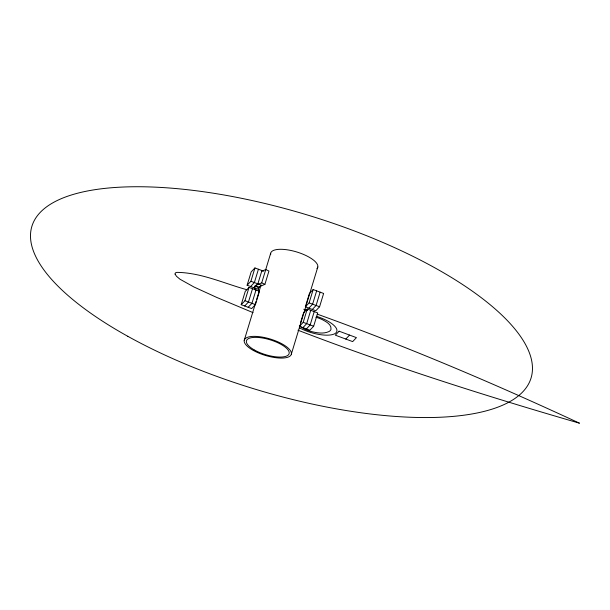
<?xml version="1.0" encoding="UTF-8"?>
<svg xmlns="http://www.w3.org/2000/svg" width="610" height="610" viewBox="0 0 610 610"><rect width="100%" height="100%" fill="white"/><g stroke="black" fill="none" stroke-linecap="round" stroke-linejoin="round"><path stroke-width="0.91" d="M241.202 304.695L245.25 291.382L249.025 287.401L259.486 291.29L255.437 304.603L251.663 308.584L241.202 304.695L244.976 300.715L249.025 287.401M247.119 285.236L250.893 281.256L261.354 285.144L257.58 289.117L247.119 285.236L251.167 271.915L254.934 267.942L263.657 271.175M250.893 281.256L254.934 267.942M252.51 288.698L248.468 302.011L244.694 305.991M258.426 269.239L254.378 282.552L250.603 286.525M256.002 289.994L251.953 303.307L248.178 307.287M261.911 270.527L257.87 283.848L254.095 287.821M244.221 340.349L256.07 301.355M256.619 299.54L260.752 285.938M265.716 269.612L270.672 253.287M258.693 291.565L258.274 287.142L255.094 285.648L261.713 282.865L265.762 269.544L268.941 271.046L264.892 284.359L258.274 287.142L254.652 286.242L254.988 289.773M300.509 322.774L303.2 313.898M305.343 306.861L309.384 293.547L313.159 289.567L323.62 293.456L319.579 306.777L315.805 310.749L305.343 306.861L309.117 302.888L313.159 289.567M291.351 354.082L317.802 267.02M300.059 325.664L303.2 322.347L307.249 309.034L317.711 312.922L313.662 326.236L309.888 330.208L299.426 326.327M310.734 310.33L306.685 323.643L302.918 327.623M316.643 290.863L312.602 304.184L308.828 308.157M314.219 311.626L310.177 324.939L306.403 328.92M320.136 292.159L316.087 305.48L312.312 309.453M303.475 313.006L307.249 309.034M345.786 339.061L349.56 335.081M261.621 271.29L265.762 269.544M246.829 289.712C223.801 283.337 201.033 272.632 176.862 272.373A7.861 2.745 16.9 0 0 175.139 274.203M303.757 309.255L307.493 310.597M317.223 314.127C406.344 346.228 493.612 383.309 579.5 423.203C484.546 395.699 390.263 365.634 297.947 330.201M309.117 302.888L319.579 306.777M244.976 300.715L255.437 304.603M303.2 322.347L313.662 326.236M253.043 312.64L216.603 297.367L193.881 286.959L180.003 279.235L176.503 276.292L175.123 274.203M261.713 282.865L264.892 284.359M299.281 325.931L304.611 329.11A15.448 5.383 16.9 0 0 310.764 331.398C316.605 332.885 323.193 334.143 328.904 331.588A25.704 8.959 16.9 0 0 330.994 329.385C331.726 324.306 325.77 321.516 322.049 319.51A15.448 5.383 16.9 0 0 315.896 317.223M270.688 254.637A24.56 8.563 16.9 0 1 296.59 251.922A24.56 8.563 16.9 0 1 316.956 268.591M316.521 316.338A24.56 8.563 16.9 0 1 335.225 333.434A24.56 8.563 16.9 0 1 299.312 327.768M339.099 331.192L335.325 335.172L352.656 341.608L356.431 337.635L339.099 331.192M253.318 350.43A24.56 8.563 16.9 0 0 291.199 354.601A24.56 8.563 16.9 0 0 258.846 336.621A24.56 8.563 16.9 0 0 253.318 350.43M254.66 350.132A22.273 7.762 16.9 0 0 289.018 353.914A22.273 7.762 16.9 0 0 259.677 337.612A22.273 7.762 16.9 0 0 254.66 350.132M127.772 336.285A260.859 90.928 16.9 0 0 530.166 380.556A260.859 90.928 16.9 0 0 186.5 189.603A260.859 90.928 16.9 0 0 127.772 336.285"/></g></svg>
